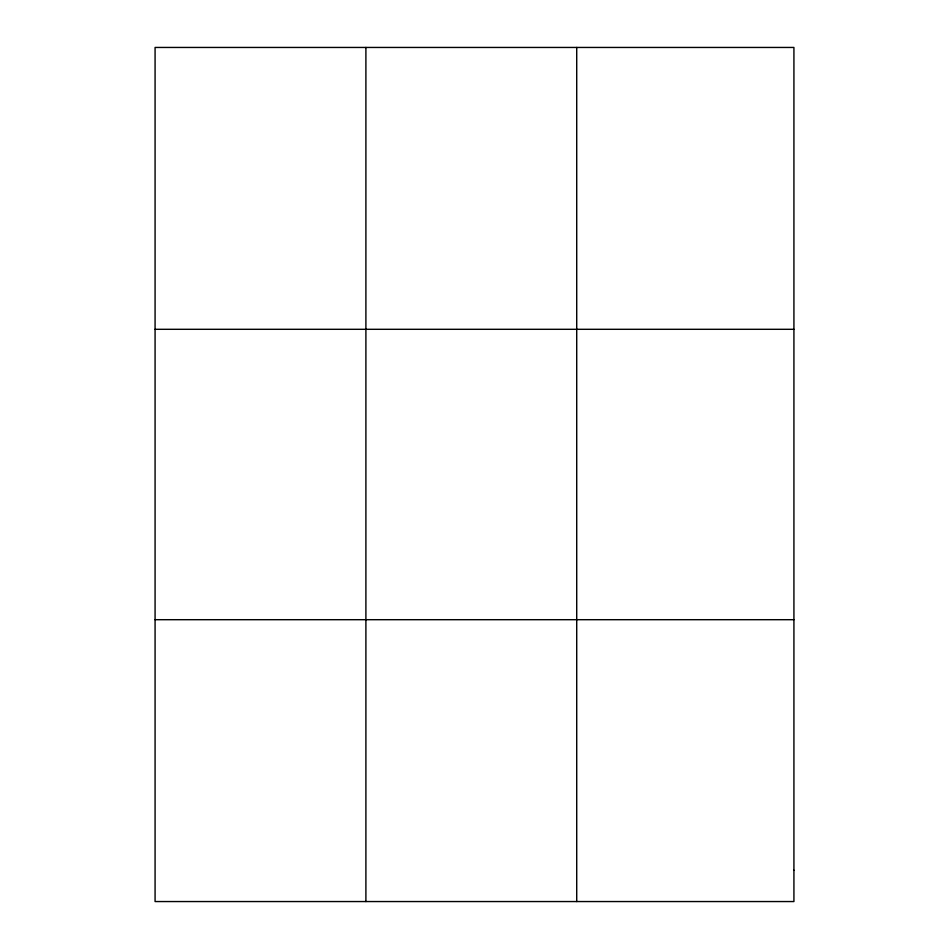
<?xml version="1.0" encoding="UTF-8"?>
<svg xmlns="http://www.w3.org/2000/svg" width="949" height="949" viewBox="0 0 949 949"><rect width="100%" height="100%" fill="white"/><g stroke="black" fill="none" stroke-linecap="round" stroke-linejoin="round"><path stroke-width="1.42" d="M365.899 901.55L365.899 47.45M576.719 901.55L576.719 47.45M155.078 329.303L793.922 329.303M155.078 619.697L793.922 619.697M793.922 870.233L793.922 901.55L155.078 901.55L155.078 47.45L793.922 47.45L793.922 870.233"/></g></svg>
